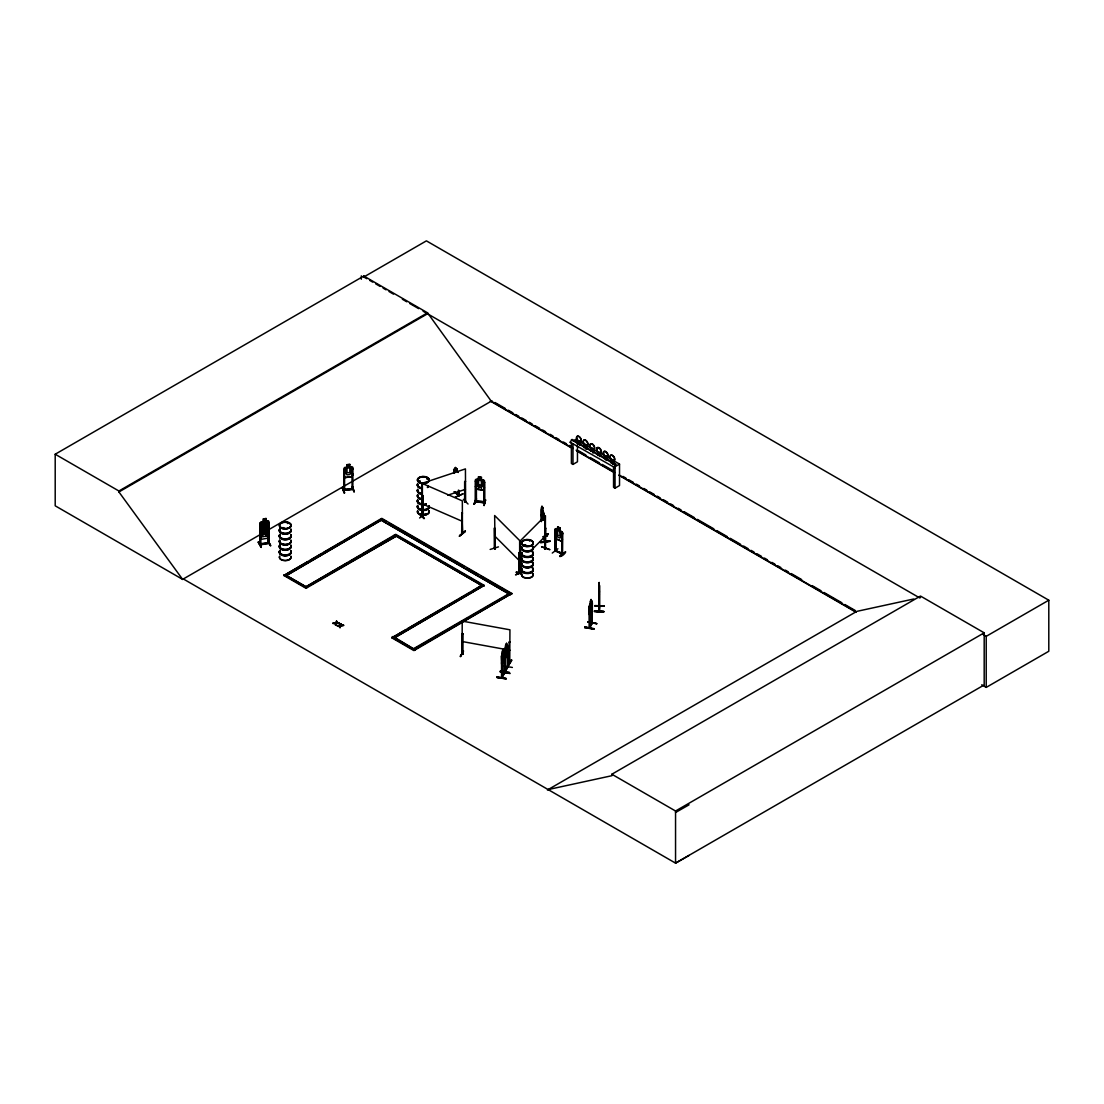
<?xml version="1.0" encoding="UTF-8"?>
<svg xmlns="http://www.w3.org/2000/svg" width="1104" height="1104" viewBox="0 0 1104 1104"><rect width="100%" height="100%" fill="white"/><g stroke="black" fill="none" stroke-linecap="round" stroke-linejoin="round"><path stroke-width="1.5" d="M584.968 447.106L585.051 444.222L586.845 448.058L586.79 445.202M599.983 452.902L598.244 451.922L598.244 454.572L599.983 455.552L600.203 452.778L600.272 455.704M577.93 443.891L578.344 440.427C581.077 453.04 580.373 433.003 579.669 444.401M591.689 450.915L591.758 448.003L591.716 451.012M598.451 454.544L598.465 451.798C603.377 458.201 594.504 453.013 600.134 455.497M599.072 594.656L599.196 589.826M599.086 592.586L599.072 594.463L598.948 593.262M605.24 458.519C605.42 453.247 603.543 459.085 606.869 459.568C606.482 447.851 607.338 469.49 605.171 455.579M613.396 463.79C611.34 463.556 611.478 455.014 611.726 462.755M598.879 594.173L599.21 586.955L599.072 589.012M599.03 598.12L599.375 590.902M594.463 610.912C611.961 610.498 601.211 613.783 594.463 610.898M603.805 611.837L594.435 611.63M598.865 599.155L598.823 594.118L598.879 600.907M598.989 591.496L598.934 594.794L598.823 593.897M598.989 589.481L598.92 587.963M599.127 600.769L599.182 596.505M598.948 588.57L599.237 582.526L598.934 588.032M599.127 590.695L599.182 591.813M599.21 597.057L598.782 600.824M599.003 602.549L599.099 599.789M599.127 598.258L598.948 594.973M594.849 605.779L604.247 605.848L594.877 605.585M598.92 598.12L599.334 593.952M599.693 585.672L599.651 606.634M599.017 587.673L599.348 610.898M599.375 606.027L599.306 610.705M598.989 611.381L599.334 606.096M599.003 597.223L598.92 595.953M521.198 572.438L515.527 574.839L520.412 573.114M545.431 548.274L545.376 549.061L544.962 548.467M504.293 657.722L504.017 660.744L503.907 650.601L501.423 656.038L501.74 664.705L504.017 660.744L501.74 664.705L501.547 662.731M592.048 607.918L591.661 610.926M584.996 447.341L584.844 444.346L586.583 445.326L586.652 448.583M607.476 460.009L607.297 459.043L606.524 459.816M506.143 678.449C478.349 675.013 524.8 681.844 497.2 676.821M497.048 677.511L497.2 676.807M509.386 672.543C495.213 668.776 499.353 672.971 509.399 672.474M593.897 628.645C566.393 623.539 612.582 632.399 584.816 627.638M584.803 627.721L584.954 627.003M593.883 628.99L584.927 627.403M544.769 528.361L545.017 526.511M544.783 528.485L545.031 526.58M502.113 657.128L501.727 677.539L502.182 676.78M501.478 677.966L501.492 677.138M502.141 677.566L501.92 655.169L503.369 649.262L503.341 651.926L503.907 650.601M504.652 672.239L501.547 677.966L501.547 656.038M504.638 673.026L504.321 652.478L504.031 673.426M505.384 671.66L505.37 651.167M507.592 666.899L504.721 672.019L504.804 650.077L507.26 644.667L507.619 667.478L507.881 646.585M507.895 667.064L505.121 672.06L505.163 649.221L506.529 643.301L506.598 645.964L507.26 644.667M589.881 627.072L589.633 628.273L589.729 627.431M589.895 627.776L589.867 607.324M591.744 623.498L592.448 623.125M516.203 572.479L521.336 573.473M516.396 572.272L521.295 573.832M516.424 571.886L521.323 573.487M590.102 603.653L589.177 606.234L589.274 613.01M282.886 527.96L283.687 527.602L282.265 528.112M283.783 528.016L282.265 527.588M288.172 523.31L287.413 523.489M419.906 481.054L419.962 481.993L418.913 481.799M427.013 478.874L427.966 479.012M524.303 545.514L525.987 545.252M525.752 545.597L524.924 545.238M526.084 545.638L524.428 545.252M529.575 541.139L529.465 540.67M422.501 516.161C423.329 517.086 422.777 515.996 422.722 515.444M555.174 550.441L555.878 550.717L555.036 550.358M562.46 554.318C556.347 551.02 554.456 550.054 555.45 550.979M556.071 551.31L555.988 530.858L555.119 530.707L555.988 530.858M555.353 550.979L562.75 554.167L562.709 553.38L555.878 550.937L562.667 553.421L561.715 553.463M590.129 603.681L590.129 611.23L591.454 606.786L590.999 599.596M423.149 515.927L422.032 515.458L422.929 515.154M464.784 501.423L465.681 501.892L464.618 502.003L465.598 501.892L464.784 502.168L464.701 481.551L465.598 481.468L464.867 481.717M497.173 677.249L506.156 678.863M500.416 671.287C512.09 674.71 514.823 673.481 500.043 671.922M543.113 516.713L542.726 517.859C540.919 515.747 541.195 503.728 542.823 507.799L543.002 520.094M498.456 546.88L490.162 549.433M267.872 542.795C260.806 544.99 260.544 542.437 260.006 544.893L259.978 524.262L260.875 524.303L259.978 524.262M268.865 543.154L260.047 544.631M260.972 544.7L260.668 543.761L268.865 542.409M267.872 543.32L268.962 543.334L268.769 536.351M267.941 535.73L269.031 533.122M268.99 533.066L268.024 535.799L261.082 536.986L260.213 534.695M260.213 536.958L261.137 539.359L268.051 538.117L269.031 535.385L268.99 526.318M261.096 531.893L267.886 530.72L268.99 528.181L267.982 530.845L261.027 531.976L260.144 529.699M481.358 479.771L482.862 480.792L482.862 485.484L481.358 487.306L478.556 486.947L477.052 484.753L477.052 480.061L478.556 479.412L478.474 476.749L481.482 477.121L481.358 489.817M484.49 487.651L483.442 490.079L476.376 489.182L475.465 486.505M483.442 490.079L476.404 489.127M419.285 514.078L424.046 518.714M424.419 518.245L419.713 513.526M476.39 481.247L475.493 481.316L476.39 481.247L476.417 501.865C476.431 498.635 496.621 505.301 475.424 501.023M473.906 504.211L476.459 498.994L474.347 504.169M473.947 504.169L476.003 498.884M474.292 504.211L476.445 498.566M475.479 500.802L476.348 501.892M483.704 482.186L484.532 482.296L483.704 482.186L483.814 502.596M484.063 505.494L485.636 499.767L484.076 505.522M352.838 474.154L351.831 476.693L344.821 477.604L343.882 475.203M352.963 474.223L351.928 476.831L344.807 477.549M545.348 541.788L543.03 536.641M335.74 625.168L336.416 623.084L339.245 622.711L336.416 623.512L335.74 625.168L335.754 623.125M339.508 627.348L340.06 625.609L340.046 627.652L340.722 625.568L343.537 625.209L340.722 625.568M336.513 623.153L336.513 621.138L335.851 623.208L332.98 623.153L335.851 622.78L335.202 624.864M340.142 625.264C333.615 625.499 341.136 627.389 340.819 623.636L341.357 624.367L340.819 623.636M340.142 625.692L340.819 624.05M336.416 623.512L337.051 621.455M341.357 623.939L340.819 625.637L343.537 625.209M258.101 542.23L261.262 547.377L258.515 542.092M258.515 541.816L261.262 547.377M261.179 547.322L258.46 542.161M593.193 451.964L593.497 448.983L593.276 451.757M344.048 493.005L342.35 487.623L344.503 492.536M342.751 487.25L344.558 492.95M344.476 492.895L342.309 487.678M577.461 444.746L577.461 461.776L572.99 464.411L571.389 463.501L571.389 443.077L570.188 442.221L572.051 439.42L615.728 464.094L615.728 466.33L619.523 464.08L575.846 439.406L573.321 440.91M615.728 464.094L613.865 466.895L615.052 467.751L615.052 488.175L613.548 487.319L613.548 466.895M552.276 553.063L557.893 548.757M462.976 654.023L462.134 654.134L462.231 633.53M462.935 633.848L462.134 633.71M463.39 651.36L460.202 656.521L463.418 651.015M463.473 651.015L460.699 656.618M509.744 662.828L509.938 629.804L462.231 621.11L462.038 654.12M463.031 653.761L462.134 653.195M509.137 642.073L509.938 642.211L509.137 642.073L509.096 662.745C511.856 662.621 507.454 661.186 509.938 662.083M508.944 662.124L509.054 662.704M508.654 664.925L511.428 659.778M511.87 660.233L508.599 665.326L511.497 660.123M502.541 651.112L503.093 650.09L502.541 651.94M505.784 645.15L506.336 644.143L505.784 645.992M501.851 654.575L502.348 650.946M505.094 648.614L505.604 644.984M504.997 658.757C510.034 645.122 507.964 654.079 505.094 658.771M505.094 670.735L505.397 671.618M501.837 676.904L504.349 672.101M505.094 670.956L507.592 666.995M512.38 667.451L503.3 665.96M590.281 601.307L591.095 599.61M590.281 602.149L590.833 601.128M592.379 602.743L592.158 623.622L591.923 601.252M589.591 614.928L591.744 610.898L589.591 614.928L589.205 612.913L589.605 614.804M587.77 621.842L596.878 623.608L587.921 621.952M591.785 623.098L589.895 627.169M591.979 623.084L589.274 628.217L589.274 606.262M343.661 490.19L352.88 489.196M352.935 488.63L351.845 488.561L352.783 488.451M351.969 489.265L344.738 489.527L344.558 490.314M544.962 548.992L545.017 548.136M545.707 547.929L544.962 548.246M494.316 548.398L494.84 548.923L494.647 527.933L494.744 548.867M495.075 548.785L494.647 515.527L519.653 540.532L519.694 573.293M519.377 553.035L519.363 572.962M519.736 572.645L519.322 572.245M267.43 531.328L265.954 533.591L263.207 534.088L261.745 532.335M266.023 535.978L267.485 533.701L267.43 526.636L265.954 526.056M542.837 514.671L545.031 519.832L545.003 548.923M577.93 443.422L579.724 444.319M613.272 463.39L613.603 460.354L613.396 463.252M287.896 523.296L287.799 523.351M419.741 481.04L418.692 481.579M427.772 479.122L427.082 478.722L427.648 479.15M541.236 521.157L541.402 507.412L543.637 512.877L543.637 519.625M260.861 544.741L260.779 524.11M268.093 542.754L268.962 542.588M507.564 666.954L507.909 666.209M501.934 677.966L504.652 672.985M261.179 529.216L260.24 530.279L261.179 529.216L267.982 527.933L269.059 528.692M266.023 518.48L265.954 521.143L266.023 518.48L263.069 518.99L263.194 521.626L261.717 522.716L261.717 527.408L263.194 529.161L265.954 528.692L267.416 526.415L267.416 521.737L265.954 521.143L268.962 521.364L268.852 543.375L260.089 544.907L260.116 522.896L263.097 521.557M267.927 520.66L261.082 521.902L260.116 522.896M606.607 459.54L604.951 458.353L606.689 459.333M352.811 489.403L352.935 467.42L351.872 466.647L344.834 467.406L343.868 468.413L343.758 490.411L352.935 489.376M507.661 667.465L507.55 645.026M520.84 552.69L520.798 573.597M545.721 528.195L545.017 528.526L545.721 528.195L545.39 549.005M541.788 546.894L549.709 549.433M532.335 549.212L545.431 536.116M519.225 552.524L518.866 573.017L519.653 573.307M422.17 515.375L422.708 515.154M422.584 495.779L422.432 516.41L422.114 483.331L465.433 468.896L465.598 501.92M425.206 513.65L419.603 517.983M461.679 533.522L461.858 512.863L462.617 533.618L461.707 533.494M462.535 513.153L461.665 513.015M462.424 533.025L462.203 532.997M459.761 535.468C476.873 521.668 447.217 546.232 465.308 531.093M465.377 531.479L459.816 535.854M453.592 469.531L455.441 470.097L454.475 470.249L454.475 473.368M555.16 529.202L555.146 551.213L555.105 529.258L555.947 528.65L562.405 532.445M560.032 527.974L557.63 526.856L557.644 529.534L556.416 529.851L556.416 534.529L557.644 537.082L559.949 538.076L561.177 536.599L559.949 528.029L557.644 527.022L557.713 529.492L555.188 529.313M555.105 535.992L555.864 538.821L561.701 541.277L562.488 539.194M561.908 553.09L562.46 554.36L562.543 532.39L560.004 530.486L560.087 527.933M561.784 533.605L562.667 533.743L561.784 533.605L561.839 554.084L561.977 533.453M555.864 538.821L561.646 541.167M565.455 551.683C564.475 556.913 553.104 558.969 565.565 552.11M559.825 556.444L565.51 552.028M418.72 481.275L420.127 481.385L419.341 481.648M526.111 545.514L524.814 545.749M261.8 530.03L263.276 528.926L263.276 526.415L261.745 527.657L261.8 534.709L263.276 536.461M577.364 443.394L578.634 442.856L577.544 444.139M577.544 443.504L578.634 442.856M579.379 444.539L580.663 444.001L579.572 444.65M584.057 447.189L585.161 446.54M584.251 447.286L585.341 446.651M584.251 447.934L585.341 447.286M587.176 447.686L586.086 448.969L587.176 447.686L587.369 448.638M587.369 447.796L586.086 448.334M590.764 450.97L591.854 450.335L592.048 451.067M590.957 451.081L592.048 450.432M592.793 452.116L594.076 451.577L592.972 453.082M592.972 452.226L594.076 451.577M597.471 454.765L598.754 454.227L597.65 454.862M597.65 455.51L598.754 454.862M599.5 455.911L600.59 455.262L600.769 456.214M599.679 456.007L600.769 455.372M599.5 456.545L600.59 455.262M605.268 457.912C602.715 459.913 606.234 456.711 605.268 458.753M606.386 459.802L607.476 459.154M610.885 462.341L611.975 461.693L611.064 463.087L612.154 462.438M612.899 463.487L614.183 462.949L613.093 464.439M613.093 463.583L614.183 462.949M612.899 464.122L614.003 462.838M615.052 488.175L619.523 485.539L619.523 464.08M183.43 579.007L182.712 579.434L55.2 505.811L55.2 454.227L363.823 276.041L427.538 312.818L491.252 401.194L573.142 448.472M363.823 276.041L363.823 276.994L426.406 240.865L1048.8 600.203L1048.8 651.263L986.217 687.392L981.746 684.797M55.2 454.227L118.915 491.004L427.538 312.818M689.062 855.434L675.551 863.135L183.347 578.965L182.615 579.379L118.915 491.956L427.538 313.771M182.615 579.379L260.696 534.308M268.134 530.003L491.97 400.78M283.88 574.853L305.987 587.618L395.715 536.461L305.987 588.266L283.88 575.501L381.749 518.356L511.828 593.455L413.959 650.601L391.851 637.836L481.579 585.382L472.733 591.137M283.88 575.501L307.505 561.853M310.486 560.142L320.905 554.125M323.886 552.4L341.743 542.078M344.724 540.367L381.749 518.99L386.193 521.543M484.159 585.382L394.432 637.836L484.159 585.382L395.715 534.322L305.987 586.776L347.263 562.943M350.203 561.246L360.525 555.284M363.478 553.587L395.715 534.971L441.407 561.343M391.851 637.836L393.134 636.456L415.256 649.856L413.959 648.476L509.248 593.455L504.79 596.671M394.611 636.235L404.933 630.274M407.873 628.576L456.518 600.493M459.471 598.796L469.793 592.834M413.959 649.111L467.558 618.157M470.539 616.446L480.958 610.429M483.938 608.704L501.809 598.382M391.851 637.187L413.959 649.952L511.828 593.455M547.418 789.995L856.773 611.381L913.767 598.989M548.136 789.567L611.851 775.712L611.851 774.235L920.474 596.05L984.188 632.827L984.188 684.949L675.551 863.135L675.551 811.012L984.188 632.827M920.474 597.526L919.756 597.954L423.094 311.204M983.264 634.621L986.217 636.332L1048.8 600.203M675.551 812.503L689.062 804.802M465.515 500.954L464.784 501.63M464.77 501.175L465.598 501.175M525.656 545.514L524.662 545.597M455.386 469.973L455.386 467.461L455.359 470.138M457.07 468.952L457.001 471.491M457.07 471.463L458.27 472.429M458.312 494.702L455.441 492.011M462.921 493.764L455.276 497.228M455.248 497.2L462.921 494.04M462.259 653.941L463.018 654.079M462.921 654.327L463.031 633.668M423.011 495.655L422.114 495.737L423.011 495.655L423.053 516.686L423.26 496.069M422.735 515.927L422.045 516.148L422.708 515.899M468.041 504.017L463.349 499.353M447.782 495.199L465.433 489.32M461.776 532.514L462.424 533.77L462.341 500.899L422.39 483.511L422.321 516.341M465.391 500.968L465.391 501.713M464.908 502.141L464.977 501.382M263.152 524.027L266.05 523.448L266.092 528.278M263.249 524.096L265.981 523.6M266.119 525.821L263.152 526.539M263.207 527.381L265.954 526.898M266.023 529.271L263.276 529.768L263.276 534.446L266.023 533.963L265.954 521.985L263.194 522.454L263.207 532.073L265.954 531.59M267.968 522.882L268.865 522.923L267.968 522.882L267.996 543.527L268.162 542.754M263.194 527.146L265.954 526.677M268.079 540.56L270.756 545.749L267.637 540.242M542.851 507.771L541.954 506.06L541.981 508.723M541.553 509.192L541.457 521.626M543.361 511.387L543.541 519.653M543.32 520.053L543.706 513.843L543.927 517.721M541.153 514.492L542.644 520.219L541.25 514.478M545.307 534.157L548.343 533.729L545.445 534.874M545.307 534.584L548.357 534.088M544.3 514.712L543.472 513.001L544.175 518.093L543.485 516.493M586.776 447.948L586.376 448.652M613.479 463.225L611.657 462.148L613.603 463.1L611.864 459.374M544.451 535.923L547.501 535.509L544.341 536.061M544.438 536.227L547.487 535.785M540.587 542.036C568.919 538.559 521.419 545.059 549.723 540.85M549.723 541.181L540.601 542.395M549.82 541.471L540.712 542.74M461.858 533.287L461.858 512.863M336.513 622.725L339.245 622.711M332.98 623.153L339.245 623.139M332.98 623.581L335.754 623.553M337.286 625.637L343.537 625.623M337.286 626.065L340.06 626.037M347.015 464.798L349.83 464.494M343.758 469.766L344.641 469.849L343.758 469.766L343.924 490.383M351.941 468.869L352.838 468.965L351.941 468.869L352.107 489.5M353.86 491.86L352.549 486.56M344.738 489.734L343.675 489.417L351.941 488.768M352.093 486.505L354.287 491.887L352.535 486.519M580 444.305L578.137 443.201L578.137 440.551L579.876 441.545M545.307 549.047L545.431 515.692L520.426 540.698L520.426 573.542L520.37 572.838M352.659 489.155L352.88 488.451M506.501 645.95L506.957 650.629L505.632 655.072L505.163 653.899M503.245 651.898L503.7 656.59L502.375 661.02L501.92 659.861M475.672 501.547L484.546 502.679M484.49 502.955L484.49 480.902L483.428 479.881L476.404 479.053L475.451 479.826L475.479 501.796M599.265 584.168L599.306 611.45L599.748 606.055M594.449 611.354L603.833 611.561M458.809 495.682L458.85 490.576M494.592 547.556L495.116 548.826M461.996 533.273L462.341 533.729M478.556 480.254L481.358 480.599M478.556 484.932L481.358 485.291M509.137 662.497L510.034 662.648M589.605 604.771L591.758 600.824L592.089 623.677M587.797 622.118L596.767 623.774M506.529 645.812L506.626 643.315M462.231 641.534L509.938 650.228M270.328 545.749L267.637 540.532M544.769 536.213L544.99 541.857L545.017 519.805M578.386 443.228L580.483 444.539M422.722 516.189L422.846 495.503M549.751 549.751L541.581 546.756M266.023 528.43L267.485 529.009M422.39 503.935L462.341 521.323M591.537 448.127L593.276 449.121M604.951 455.704L606.689 456.697M611.657 459.499L613.396 460.478M571.389 439.806L615.052 464.48M570.188 442.221L615.052 467.751M363.823 276.994L366.79 278.705M369.757 280.416L372.724 282.127M375.677 283.838L380.121 286.405M383.088 288.116L386.055 289.828M389.022 291.539L393.466 294.106M402.353 299.239L406.796 301.806M409.763 303.517L418.651 308.637M494.951 402.491L505.37 408.508M508.351 410.233L512.822 412.813M515.789 414.524L518.77 416.249M521.75 417.961L526.222 420.541M529.202 422.266L532.169 423.991M535.15 425.702L539.621 428.283M542.602 430.008L545.569 431.719M550.04 434.3L553.021 436.025M556.002 437.736L558.969 439.461M563.44 442.042L566.421 443.753M569.402 445.478L572.369 447.189M578.33 450.639L585.782 454.931M590.24 457.511L599.182 462.673M602.149 464.384L612.582 470.401M623.001 476.417L625.982 478.142M628.963 479.867L633.42 482.434M636.401 484.159L639.382 485.884M643.839 488.451L646.82 490.176M649.801 491.901L654.272 494.482M657.253 496.193L660.22 497.918M663.2 499.629L667.672 502.21M670.652 503.935L673.619 505.646M678.091 508.226L681.071 509.951M684.052 511.663L694.471 517.679M697.452 519.404L713.833 528.857M716.8 530.582L727.232 536.599M730.199 538.31L740.632 544.341M743.599 546.052L748.07 548.633M751.051 550.358L754.032 552.069M757.013 553.794L761.47 556.375M764.451 558.086L767.432 559.811M771.889 562.391L774.87 564.103M777.851 565.828L780.832 567.539M785.303 570.119L788.27 571.844M791.251 573.556L801.67 579.586M812.102 585.603L821.031 590.75M824.012 592.475L841.883 602.784M844.85 604.509L855.283 610.526M576.122 450.197L614.831 472.54M619.303 475.12L856.042 611.809M490.273 401.056L570.947 447.631M576.923 451.081L612.775 471.781M618.751 475.231L856.262 612.361M389.146 523.255L451.232 559.093M454.186 560.804L464.536 566.78M467.489 568.491L477.839 574.466M480.792 576.164L511.828 594.09M381.943 520.591L509.068 593.98M444.36 563.054L484.159 586.031M289.593 577.309L307.285 587.521L285.163 574.756M394.611 637.933L413.779 649M611.851 774.235L675.551 811.012M337.051 621.883L336.513 621.138M339.508 626.92L340.046 627.652M269.031 526.373L267.955 525.614L261.11 526.843L260.171 527.905M455.303 467.489L457.153 468.91M458.201 472.402L454.186 468.979L453.592 472.871M455.179 492.108L459.209 495.586L459.126 490.466M454.393 491.68L459.112 495.503M454.13 491.777L458.85 495.682L458.643 491.763M591.785 622.877L592.406 622.366L589.619 628.217L589.564 607.269M483.359 480.019L484.366 480.985M494.647 535.951L519.653 560.956M483.635 502.058L483.538 502.789M544.838 541.76L543.596 538.545M592.02 601.28L591.095 602.122L591.026 599.458L590.226 603.709M518.935 573.073L518.949 552.621M494.344 548.481L494.357 528.029M261.082 536.986L260.268 534.612M591.758 448.003L592.903 450.487M542.105 506.915L542.588 508.778L542.105 507.743M542.726 515.844L541.981 509.551L542.754 519.791M543.61 513.843L544.051 514.878M543.61 514.685L544.051 515.72M543.347 536.599L545.059 540.698M260.213 529.616L261.124 531.949M475.576 486.505L476.445 489.113M462.038 653.375L462.824 654.313M346.891 467.185L346.891 464.674L349.913 464.342L349.83 467.006L351.348 467.682L351.348 472.374L349.83 474.554L347.015 474.858L345.497 473.009L345.497 468.317L347.015 467.323L346.987 464.743M555.243 535.964L555.988 538.711M599.21 586.955L599.251 588.915M986.217 636.332L986.217 687.392M604.219 606.151L594.849 605.917M599.141 582.526L599.127 597.402M591.854 450.335L591.854 451.177M580.483 443.905L580.663 444.857M578.455 442.759L578.455 443.601M572.99 443.987L572.99 464.411M562.46 532.39L562.322 554.332M555.795 531.01L555.657 551.434M541.774 516.465L541.774 519.874M521.129 552.787L521.129 556.057M521.129 564.254L521.129 567.539M510.545 594.835L380.466 519.736M507.247 666.595L507.288 667.465M504.707 650.063L504.694 673.026M484.532 482.296L484.559 502.913L475.493 501.74L475.576 479.812M478.57 476.845L478.556 489.458M464.701 481.551L464.618 502.003M458.367 490.176L458.353 495.351M361.325 275.848L361.325 279.229M344.586 469.669L344.572 490.342M268.769 522.744L268.769 529.547M260.309 527.974L260.337 536.986M118.915 491.004L118.915 491.956M290.973 535.274A5.934 3.422 0 0 1 284.459 539.552A5.934 3.422 0 0 1 280.099 534.446M290.876 535.619A5.837 3.367 0 0 1 285.232 539.856A5.837 3.367 0 0 1 279.602 535.619M290.904 540.146A5.865 3.381 0 0 1 285.232 544.41A5.865 3.381 0 0 1 279.574 540.146M290.876 540.367A5.837 3.367 0 0 1 285.232 544.617A5.837 3.367 0 0 1 279.602 540.367M290.973 529.644A5.934 3.422 0 0 1 284.459 533.922A5.934 3.422 0 0 1 280.099 528.816M290.89 534.667A5.851 3.381 0 0 1 285.232 538.918A5.851 3.381 0 0 1 279.588 534.667M290.89 529.975A5.851 3.381 0 0 1 285.232 534.239A5.851 3.381 0 0 1 279.588 529.975M290.973 534.985A5.934 3.422 0 0 1 284.459 539.263A5.934 3.422 0 0 1 280.099 534.157M290.973 529.354A5.934 3.422 0 0 1 284.459 533.632A5.934 3.422 0 0 1 280.099 528.526M290.876 529.037A5.837 3.367 0 0 1 285.232 533.287A5.837 3.367 0 0 1 279.602 529.037M290.973 551.338A5.934 3.422 0 0 1 284.459 555.616A5.934 3.422 0 0 1 280.099 550.51M290.876 551.683A5.837 3.367 0 0 1 285.232 555.919A5.837 3.367 0 0 1 279.602 551.683M290.904 556.209A5.865 3.381 0 0 1 285.232 560.473A5.865 3.381 0 0 1 279.574 556.209M290.876 540.85A5.837 3.367 0 0 1 285.232 545.1A5.837 3.367 0 0 1 279.602 540.85M290.89 556.416A5.851 3.381 0 0 1 285.232 560.666A5.851 3.381 0 0 1 279.588 556.416M290.904 540.56A5.865 3.381 0 0 1 285.232 544.824A5.865 3.381 0 0 1 279.574 540.56M290.973 545.707A5.934 3.422 0 0 1 284.459 549.985A5.934 3.422 0 0 1 280.099 544.879M290.89 550.73A5.851 3.381 0 0 1 285.232 554.981A5.851 3.381 0 0 1 279.588 550.73M290.89 546.038A5.851 3.381 0 0 1 285.232 550.289A5.851 3.381 0 0 1 279.588 546.038M290.973 551.048A5.934 3.422 0 0 1 284.459 555.326A5.934 3.422 0 0 1 280.099 550.22M290.973 545.417A5.934 3.422 0 0 1 284.459 549.695A5.934 3.422 0 0 1 280.099 544.589M290.876 545.1A5.837 3.367 0 0 1 285.232 549.35A5.837 3.367 0 0 1 279.602 545.1M421.797 494.357A5.837 3.367 0 0 1 417.671 490.231M421.783 498.898A5.865 3.381 0 0 1 417.643 494.758M421.797 498.746A5.824 3.367 0 0 1 417.671 494.62M421.769 494.081A5.934 3.422 0 0 1 417.574 489.886M421.769 493.792A5.934 3.422 0 0 1 417.574 489.596M421.797 493.405A5.837 3.367 0 0 1 417.671 489.279M421.797 488.727A5.837 3.367 0 0 1 417.671 484.587M428.449 486.85A5.934 3.422 0 0 1 427.496 487.554M421.769 488.451A5.934 3.422 0 0 1 417.574 484.256M428.449 486.56A5.934 3.422 0 0 1 427.496 487.264M421.769 488.161A5.934 3.422 0 0 1 417.574 483.966M428.366 486.202A5.851 3.381 0 0 1 427.441 486.905M421.797 487.789A5.851 3.381 0 0 1 417.657 483.649M421.783 499.312A5.865 3.381 0 0 1 417.643 495.172M428.945 506.294A5.837 3.367 0 0 1 423.301 510.531A5.837 3.367 0 0 1 417.671 506.294M428.959 510.986A5.851 3.381 0 0 1 423.301 515.251A5.851 3.381 0 0 1 417.657 510.986M429.042 505.949A5.934 3.422 0 0 1 423.301 510.255A5.934 3.422 0 0 1 417.574 505.949M429.235 506.543A5.934 3.422 0 0 1 422.528 509.938A5.934 3.422 0 0 1 417.574 505.66M429.152 506.212A5.851 3.381 0 0 1 422.542 509.565A5.851 3.381 0 0 1 417.657 505.342M426.227 504.445A5.837 3.367 0 0 1 419.755 504.197A5.837 3.367 0 0 1 417.671 500.65M426.268 504.169A5.934 3.422 0 0 1 419.699 503.921A5.934 3.422 0 0 1 417.574 500.319M426.268 503.879A5.934 3.422 0 0 1 419.699 503.631A5.934 3.422 0 0 1 417.574 500.029M421.797 503.838A5.837 3.367 0 0 1 417.671 499.712M421.797 499.574A5.824 3.367 0 0 1 417.671 495.461M532.542 552.097A5.934 3.422 0 0 1 528.167 557.203A5.934 3.422 0 0 1 521.668 552.925M532.459 552.455A5.837 3.367 0 0 1 528.167 557.479A5.837 3.367 0 0 1 521.764 553.27M532.432 556.858A5.81 3.353 0 0 1 528.154 561.867A5.81 3.353 0 0 1 521.778 557.672M532.542 546.466A5.934 3.422 0 0 1 528.167 551.572A5.934 3.422 0 0 1 521.668 547.294M532.542 551.807A5.934 3.422 0 0 1 528.167 556.913A5.934 3.422 0 0 1 521.668 552.635M532.542 546.176A5.934 3.422 0 0 1 528.167 551.282A5.934 3.422 0 0 1 521.668 547.004M532.459 545.873A5.837 3.367 0 0 1 528.167 550.91A5.837 3.367 0 0 1 521.764 546.687M532.459 551.517A5.837 3.367 0 0 1 528.167 556.54A5.837 3.367 0 0 1 521.764 552.317M532.459 546.825A5.837 3.367 0 0 1 528.167 551.848A5.837 3.367 0 0 1 521.764 547.639M532.473 557.23A5.851 3.381 0 0 1 528.167 562.267A5.851 3.381 0 0 1 521.75 558.044M532.542 568.16A5.934 3.422 0 0 1 528.167 573.266A5.934 3.422 0 0 1 521.668 568.988M532.459 557.699A5.837 3.367 0 0 1 528.913 562.64A5.837 3.367 0 0 1 521.557 559.383M532.432 572.921A5.81 3.353 0 0 1 528.154 577.93A5.81 3.353 0 0 1 521.778 573.735M532.473 557.41A5.865 3.381 0 0 1 528.167 562.46A5.865 3.381 0 0 1 521.737 558.224M532.542 562.529A5.934 3.422 0 0 1 528.167 567.635A5.934 3.422 0 0 1 521.668 563.357M532.542 567.87A5.934 3.422 0 0 1 528.167 572.976A5.934 3.422 0 0 1 521.668 568.698M532.542 562.24A5.934 3.422 0 0 1 528.167 567.346A5.934 3.422 0 0 1 521.668 563.068M532.459 567.58A5.837 3.367 0 0 1 528.167 572.603A5.837 3.367 0 0 1 521.764 568.381M532.459 561.936A5.837 3.367 0 0 1 528.167 566.959A5.837 3.367 0 0 1 521.764 562.75M532.459 562.888A5.837 3.367 0 0 1 528.167 567.911A5.837 3.367 0 0 1 521.764 563.702M532.459 573.252A5.837 3.367 0 0 1 528.167 578.275A5.837 3.367 0 0 1 521.764 574.066M532.459 568.519A5.837 3.367 0 0 1 528.167 573.542A5.837 3.367 0 0 1 521.764 569.333M599.141 595.622L599.099 597.043L599.155 595.594M267.196 532.528L266.202 532.708L264.643 530.638L262.09 533.536L264.008 530.196L262.172 527.657L264.587 529.52L267.085 526.774L265.222 529.989L267.196 532.528M503.245 652.74L502.375 659.019L503.245 652.74M506.501 646.792L505.632 653.057L506.501 646.792M590.999 602.936L590.129 609.215L590.999 602.936M381.749 519.846L286.46 575.501L381.749 519.846M453.854 470.801L453.854 470.801M265.471 524.055L263.704 524.372L263.704 525.2L265.471 524.897L265.471 524.055M265.526 526.429L263.759 526.746L263.759 527.574L265.526 527.27L265.526 526.429M265.457 519.142L263.69 519.446L263.69 520.274L265.457 519.97L265.457 519.142M349.333 464.963L347.512 465.17L347.512 466.012L349.333 465.805L349.333 464.963M349.83 467.848L347.015 468.151L347.015 472.843L349.83 472.54L349.83 467.848M480.861 477.604L479.053 477.383L479.053 478.211L480.861 478.446L480.861 477.604M559.535 528.264L558.058 527.629L559.535 529.106L559.535 528.264M559.949 531.369L557.644 530.375L557.644 535.067L559.949 536.061L559.949 531.369M482.876 586.127L394.432 535.067L482.876 586.127M456.711 469.159L455.648 468.289L456.711 470L456.711 469.159M282.32 528.098A5.837 3.367 0 0 0 291.083 525.173A5.837 3.367 0 0 0 282.32 522.261A5.837 3.367 0 0 0 282.32 528.098M282.32 528.581A5.837 3.367 0 0 0 291.083 525.67A5.837 3.367 0 0 0 282.32 522.744A5.837 3.367 0 0 0 282.32 528.581M282.307 528.305A5.865 3.381 0 0 0 291.097 525.38A5.865 3.381 0 0 0 282.307 522.44A5.865 3.381 0 0 0 282.307 528.305M420.376 482.738A5.865 3.381 0 0 0 429.166 479.812A5.865 3.381 0 0 0 420.376 476.873A5.865 3.381 0 0 0 420.376 482.738M420.389 483.193A5.824 3.367 0 0 0 429.125 480.281A5.824 3.367 0 0 0 420.389 477.37A5.824 3.367 0 0 0 420.389 483.193M420.376 482.917A5.865 3.381 0 0 0 429.166 479.992A5.865 3.381 0 0 0 420.376 477.052A5.865 3.381 0 0 0 420.376 482.917M423.301 514.919A5.81 3.353 0 0 0 428.918 510.697A5.865 3.381 0 0 1 423.301 515.071A5.865 3.381 0 0 1 417.643 510.807A5.81 3.353 0 0 0 423.301 514.919M524.469 545.776A5.851 3.381 0 0 0 533.246 542.851A5.851 3.381 0 0 0 524.469 539.925A5.851 3.381 0 0 0 524.469 545.776M524.483 546.232A5.837 3.367 0 0 0 533.232 543.32A5.837 3.367 0 0 0 524.483 540.394A5.837 3.367 0 0 0 524.483 546.232M524.469 545.969A5.865 3.381 0 0 0 533.26 543.03A5.865 3.381 0 0 0 524.469 540.104A5.865 3.381 0 0 0 524.469 545.969M610.25 457.401A3.243 1.891 59.5 0 0 614.128 460.782A3.243 1.891 59.5 0 0 613.079 455.759A3.243 1.891 59.5 0 0 610.25 457.401M610.029 457.525A3.243 1.891 59.5 0 0 613.907 460.906A3.243 1.891 59.5 0 0 612.872 455.897A3.243 1.891 59.5 0 0 610.029 457.525M603.543 453.62A3.243 1.891 59.5 0 0 607.421 456.987A3.243 1.891 59.5 0 0 606.372 451.978A3.243 1.891 59.5 0 0 603.543 453.62M603.322 453.744A3.243 1.891 59.5 0 0 607.2 457.125A3.243 1.891 59.5 0 0 606.165 452.102A3.243 1.891 59.5 0 0 603.322 453.744M583.423 442.249A3.243 1.891 59.5 0 0 587.3 445.63A3.243 1.891 59.5 0 0 586.265 440.606A3.243 1.891 59.5 0 0 583.423 442.249M583.216 442.373A3.243 1.891 59.5 0 0 587.093 445.754A3.243 1.891 59.5 0 0 586.045 440.744A3.243 1.891 59.5 0 0 583.216 442.373M596.836 449.825A3.243 1.891 59.5 0 0 600.714 453.206A3.243 1.891 59.5 0 0 599.679 448.183A3.243 1.891 59.5 0 0 596.836 449.825M596.615 449.949A3.243 1.891 59.5 0 0 600.493 453.33A3.243 1.891 59.5 0 0 599.458 448.321A3.243 1.891 59.5 0 0 596.615 449.949M590.129 446.044A3.243 1.891 59.5 0 0 594.007 449.411A3.243 1.891 59.5 0 0 592.972 444.401A3.243 1.891 59.5 0 0 590.129 446.044M589.922 446.168A3.243 1.891 59.5 0 0 593.8 449.549A3.243 1.891 59.5 0 0 592.751 444.526A3.243 1.891 59.5 0 0 589.922 446.168M576.716 438.467A3.243 1.891 59.5 0 0 580.594 441.848A3.243 1.891 59.5 0 0 579.559 436.825A3.243 1.891 59.5 0 0 576.716 438.467M576.509 438.592A3.243 1.891 59.5 0 0 580.387 441.973A3.243 1.891 59.5 0 0 579.352 436.949A3.243 1.891 59.5 0 0 576.509 438.592"/></g></svg>
